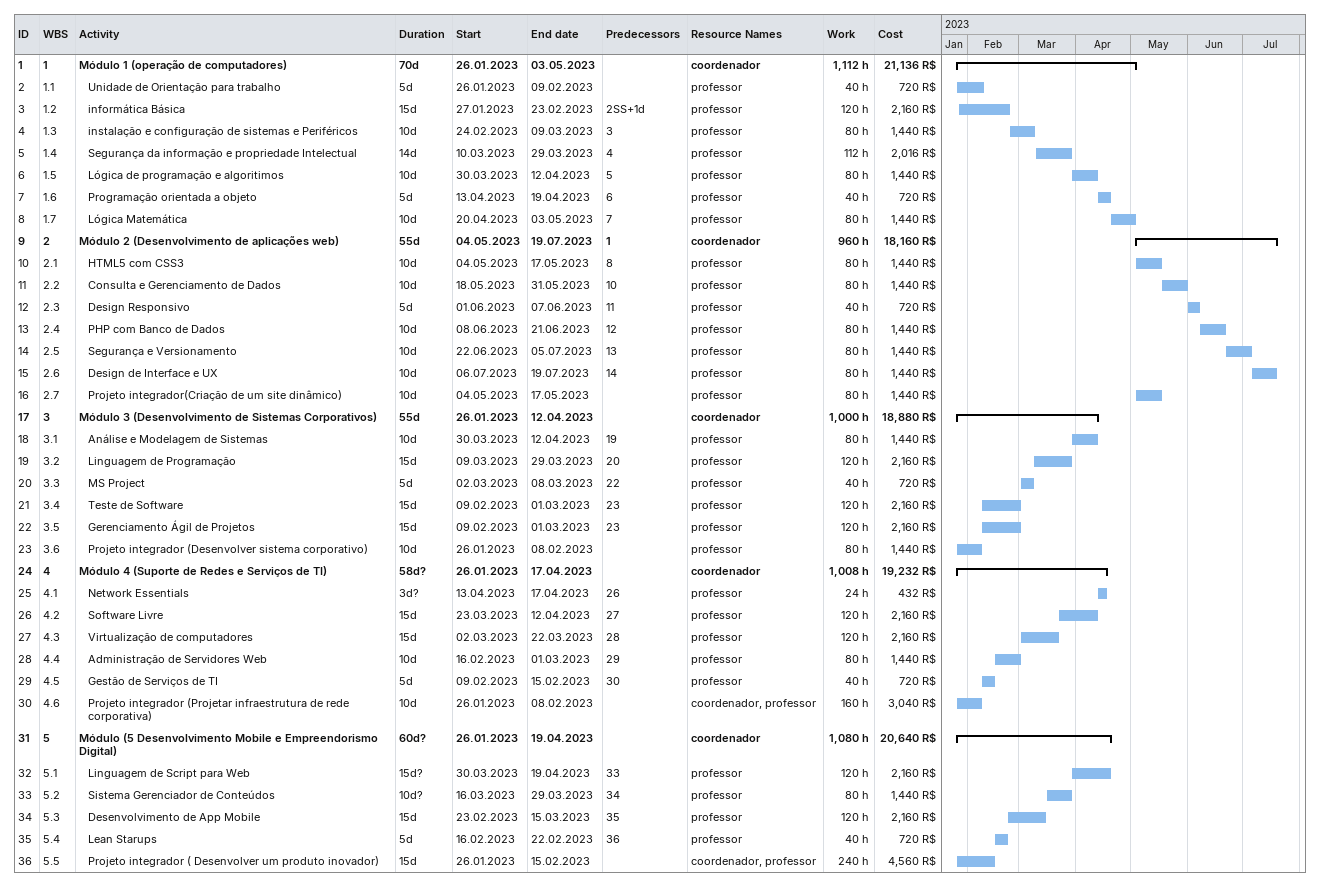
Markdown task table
| ID | WBS | Task | Duration | Start | Finish | Predecessors | Resources | Work (h) | Cost (R$) |
|---|---|---|---|---|---|---|---|---|---|
| 1 | 1 | **Módulo 1 (operação de computadores)** | 70d | 2023-01-26 | 2023-05-03 |  | coordenador | 1112 | 21136 |
| 2 | 1.1 | Unidade de Orientação para trabalho | 5d | 2023-01-26 | 2023-02-09 |  | professor | 40 | 720 |
| 3 | 1.2 | informática Básica | 15d | 2023-01-27 | 2023-02-23 | 2SS+1d | professor | 120 | 2160 |
| 4 | 1.3 | instalação e configuração de sistemas e Periféricos | 10d | 2023-02-24 | 2023-03-09 | 3 | professor | 80 | 1440 |
| 5 | 1.4 | Segurança da informação e propriedade Intelectual | 14d | 2023-03-10 | 2023-03-29 | 4 | professor | 112 | 2016 |
| 6 | 1.5 | Lógica de programação e algoritimos | 10d | 2023-03-30 | 2023-04-12 | 5 | professor | 80 | 1440 |
| 7 | 1.6 | Programação orientada a objeto | 5d | 2023-04-13 | 2023-04-19 | 6 | professor | 40 | 720 |
| 8 | 1.7 | Lógica Matemática | 10d | 2023-04-20 | 2023-05-03 | 7 | professor | 80 | 1440 |
| 9 | 2 | **Módulo 2 (Desenvolvimento de aplicações web)** | 55d | 2023-05-04 | 2023-07-19 | 1 | coordenador | 960 | 18160 |
| 10 | 2.1 | HTML5 com CSS3 | 10d | 2023-05-04 | 2023-05-17 | 8 | professor | 80 | 1440 |
| 11 | 2.2 | Consulta e Gerenciamento de Dados | 10d | 2023-05-18 | 2023-05-31 | 10 | professor | 80 | 1440 |
| 12 | 2.3 | Design Responsivo | 5d | 2023-06-01 | 2023-06-07 | 11 | professor | 40 | 720 |
| 13 | 2.4 | PHP com Banco de Dados | 10d | 2023-06-08 | 2023-06-21 | 12 | professor | 80 | 1440 |
| 14 | 2.5 | Segurança e Versionamento | 10d | 2023-06-22 | 2023-07-05 | 13 | professor | 80 | 1440 |
| 15 | 2.6 | Design de Interface e UX | 10d | 2023-07-06 | 2023-07-19 | 14 | professor | 80 | 1440 |
| 16 | 2.7 | Projeto integrador(Criação de um site dinâmico) | 10d | 2023-05-04 | 2023-05-17 |  | professor | 80 | 1440 |
| 17 | 3 | **Módulo 3 (Desenvolvimento de Sistemas Corporativos)** | 55d | 2023-01-26 | 2023-04-12 |  | coordenador | 1000 | 18880 |
| 18 | 3.1 | Análise e Modelagem de Sistemas | 10d | 2023-03-30 | 2023-04-12 | 19 | professor | 80 | 1440 |
| 19 | 3.2 | Linguagem de Programação | 15d | 2023-03-09 | 2023-03-29 | 20 | professor | 120 | 2160 |
| 20 | 3.3 | MS Project | 5d | 2023-03-02 | 2023-03-08 | 22 | professor | 40 | 720 |
| 21 | 3.4 | Teste de Software | 15d | 2023-02-09 | 2023-03-01 | 23 | professor | 120 | 2160 |
| 22 | 3.5 | Gerenciamento Ágil de Projetos | 15d | 2023-02-09 | 2023-03-01 | 23 | professor | 120 | 2160 |
| 23 | 3.6 | Projeto integrador (Desenvolver sistema corporativo) | 10d | 2023-01-26 | 2023-02-08 |  | professor | 80 | 1440 |
| 24 | 4 | **Módulo 4 (Suporte de Redes e Serviços de TI)** | 58d? | 2023-01-26 | 2023-04-17 |  | coordenador | 1008 | 19232 |
| 25 | 4.1 | Network Essentials | 3d? | 2023-04-13 | 2023-04-17 | 26 | professor | 24 | 432 |
| 26 | 4.2 | Software Livre | 15d | 2023-03-23 | 2023-04-12 | 27 | professor | 120 | 2160 |
| 27 | 4.3 | Virtualização de computadores | 15d | 2023-03-02 | 2023-03-22 | 28 | professor | 120 | 2160 |
| 28 | 4.4 | Administração de Servidores Web | 10d | 2023-02-16 | 2023-03-01 | 29 | professor | 80 | 1440 |
| 29 | 4.5 | Gestão de Serviços de TI | 5d | 2023-02-09 | 2023-02-15 | 30 | professor | 40 | 720 |
| 30 | 4.6 | Projeto integrador (Projetar infraestrutura de rede corporativa) | 10d | 2023-01-26 | 2023-02-08 |  | coordenador, professor | 160 | 3040 |
| 31 | 5 | **Módulo (5 Desenvolvimento Mobile e Empreendorismo Digital)** | 60d? | 2023-01-26 | 2023-04-19 |  | coordenador | 1080 | 20640 |
| 32 | 5.1 | Linguagem de Script para Web | 15d? | 2023-03-30 | 2023-04-19 | 33 | professor | 120 | 2160 |
| 33 | 5.2 | Sistema Gerenciador de Conteúdos | 10d? | 2023-03-16 | 2023-03-29 | 34 | professor | 80 | 1440 |
| 34 | 5.3 | Desenvolvimento de App Mobile | 15d | 2023-02-23 | 2023-03-15 | 35 | professor | 120 | 2160 |
| 35 | 5.4 | Lean Starups | 5d | 2023-02-16 | 2023-02-22 | 36 | professor | 40 | 720 |
| 36 | 5.5 | Projeto integrador ( Desenvolver um produto inovador) | 15d | 2023-01-26 | 2023-02-15 |  | coordenador, professor | 240 | 4560 |
